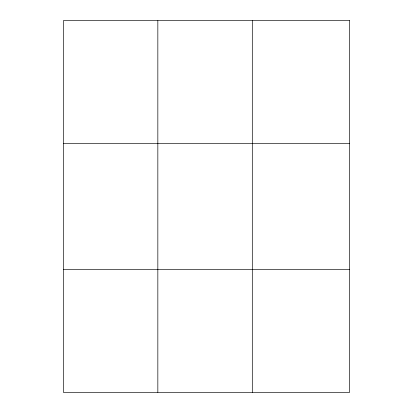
<?xml version="1.0" encoding="UTF-8"?>
<svg xmlns="http://www.w3.org/2000/svg" width="413" height="413" viewBox="0 0 413 413"><rect width="100%" height="100%" fill="white"/><g stroke="black" fill="none" stroke-linecap="round" stroke-linejoin="round"><path stroke-width="0.62" d="M157.838 392.35L157.838 20.65M252.302 392.35L252.302 20.65M63.37 143.311L349.63 143.311M63.37 269.689L349.63 269.689M349.63 20.65L349.63 392.35L63.37 392.35L63.37 20.65L349.63 20.65"/></g></svg>
